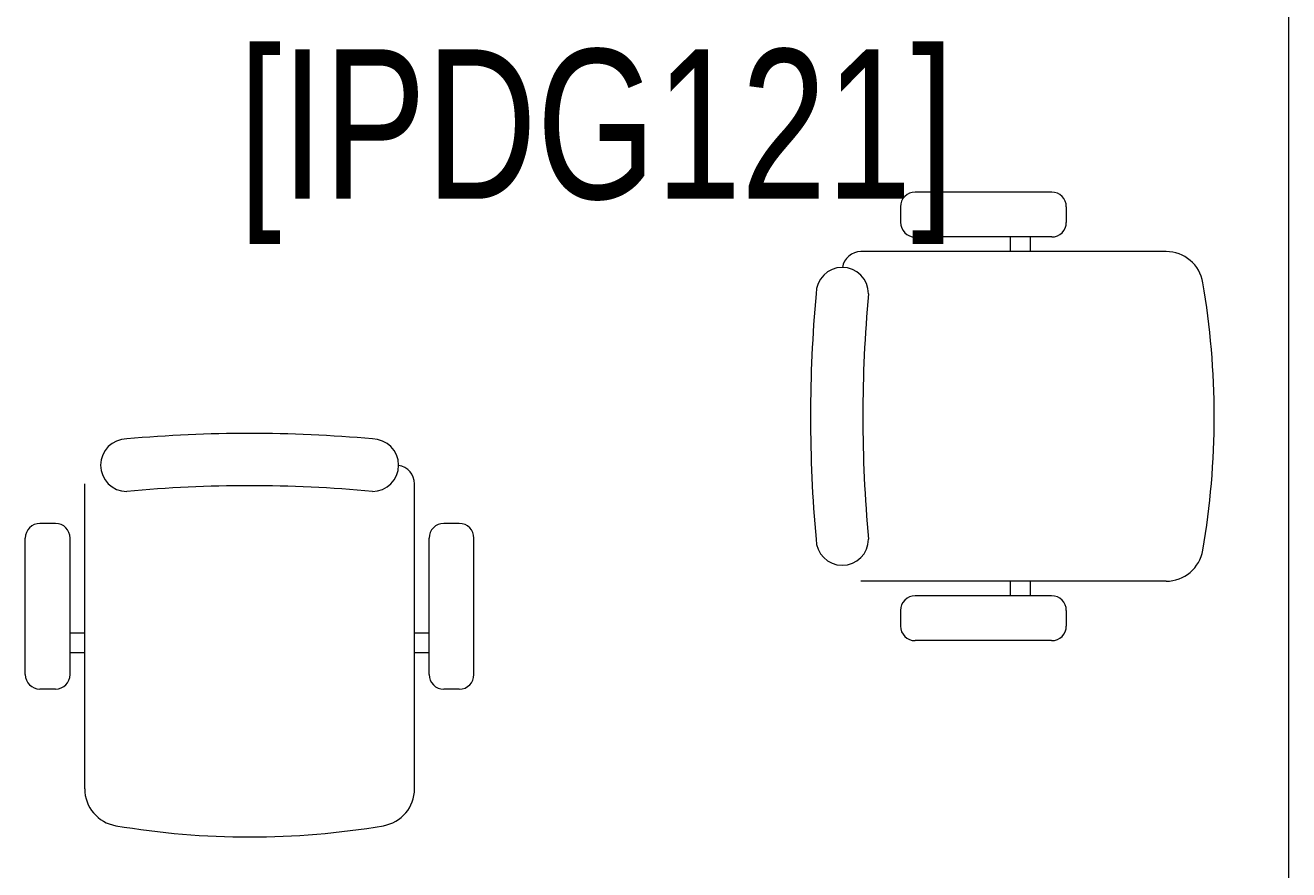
# Model space of a CAD drawing. Header units: millimetres. Extents: x 26027 to 581921, y 7230 to 233891.
# Drawn here: x 481704 to 483394, y 194083 to 195213 of the extents above; entities that cross this region are included whole.
import ezdxf

# ---------------------------------------------------------------- set-up
doc = ezdxf.new("R2010")
doc.units = ezdxf.units.MM
doc.header["$LTSCALE"] = 5
for name, color, linetype, lineweight in [('72_EGR_BASE_TEXT', 7, 'Continuous', 5), ('Medical Equipment and Furniture', 163, 'Continuous', 0), ('NEW', 1, 'Continuous', 5)]:
    doc.layers.add(name, color=color, linetype=linetype, lineweight=lineweight)
doc.styles.add('X3G_ENTITY_2587EA', font='swisscl.ttf', dxfattribs={"height": 200})

# ---------------------------------------------------------------- blocks, each defined once
blk = doc.blocks.new('*X15')
at = {"color": 0}
for p, q in [((5, 3), (5, 3)), ((5, 3), (5, 3)), ((5, 3), (5, 3)), ((5, 3), (5, 3)), ((5, 3), (5, 3)), ((5, 3), (5, 3)), ((5, 3), (5, 3)), ((5, 3), (5, 3)), ((5, 3), (5, 3)), ((5, 3), (5, 3)), ((5, 3), (5, 3)), ((5, 3), (5, 3)), ((5, 3), (5, 3)), ((5, 3), (5, 3)), ((5, 3), (5, 3)), ((5, 3), (5, 3)), ((5, 3), (5, 3)), ((5, 3), (5, 3)), ((5, 3), (5, 3)), ((5, 3), (5, 3)), ((5, 3), (5, 3)), ((5, 3), (5, 3)), ((5, 3), (5, 3)), ((5, 3), (5, 3)), ((5, 3), (5, 3)), ((5, 3), (5, 3)), ((5, 3), (5, 3)), ((5, 3), (5, 3)), ((5, 3), (5, 3)), ((5, 3), (5, 3)), ((5, 3), (5, 3)), ((5, 3), (5, 3)), ((5, 3), (5, 3)), ((5, 3), (5, 3)), ((5, 3), (5, 3)), ((5, 3), (5, 3)), ((5, 3), (5, 3)), ((5, 3), (5, 3)), ((5, 3), (5, 3)), ((5, 3), (5, 3)), ((5, 3), (5, 3)), ((5, 3), (5, 3)), ((5, 3), (5, 3)), ((5, 3), (5, 3)), ((5, 3), (5, 3)), ((5, 3), (5, 3)), ((5, 3), (5, 3)), ((5, 3), (5, 3)), ((5, 3), (5, 3)), ((5, 3), (5, 3)), ((5, 3), (5, 3)), ((5, 3), (5, 3)), ((5, 3), (5, 3)), ((5, 3), (5, 3)), ((5, 3), (5, 3)), ((5, 3), (5, 3)), ((5, 3), (5, 3)), ((5, 3), (5, 3)), ((5, 3), (5, 3)), ((5, 3), (5, 3)), ((5, 3), (5, 3)), ((5, 3), (5, 3)), ((5, 3), (5, 3)), ((5, 3), (5, 3)), ((5, 3), (5, 3)), ((5, 3), (5, 3)), ((6, 3), (5, 3)), ((5, 3), (5, 3)), ((6, 3), (5, 3)), ((5, 3), (5, 3)), ((6, 3), (5, 3)), ((5, 3), (5, 3)), ((6, 3), (5, 3)), ((5, 3), (5, 3)), ((5, 3), (5, 3)), ((5, 3), (5, 3)), ((5, 3), (5, 3)), ((5, 3), (5, 3)), ((5, 3), (5, 3)), ((5, 3), (5, 3)), ((5, 3), (5, 3)), ((5, 3), (5, 3)), ((5, 3), (5, 3)), ((5, 3), (5, 3)), ((5, 3), (5, 3)), ((5, 3), (5, 3)), ((5, 3), (5, 3)), ((5, 3), (5, 3)), ((5, 3), (5, 3)), ((5, 3), (5, 3)), ((5, 3), (5, 3)), ((5, 3), (5, 3)), ((5, 3), (5, 3)), ((5, 3), (5, 3)), ((5, 3), (5, 3)), ((5, 3), (5, 3)), ((6, 3), (6, 3)), ((6, 3), (6, 3)), ((6, 3), (6, 3)), ((6, 3), (6, 3)), ((6, 3), (6, 3)), ((6, 3), (6, 3)), ((6, 3), (6, 3)), ((6, 3), (6, 3)), ((6, 3), (6, 3)), ((6, 3), (6, 3)), ((6, 3), (6, 3)), ((6, 3), (6, 3)), ((6, 3), (6, 3)), ((6, 3), (6, 3)), ((6, 3), (6, 3)), ((6, 3), (6, 3)), ((6, 3), (6, 3)), ((6, 3), (6, 3)), ((6, 3), (6, 3)), ((6, 3), (6, 3)), ((6, 3), (6, 3)), ((6, 3), (6, 3)), ((6, 3), (6, 3)), ((6, 3), (6, 3)), ((6, 3), (6, 3)), ((6, 3), (6, 3)), ((6, 3), (6, 3)), ((6, 3), (6, 3)), ((6, 3), (6, 3)), ((6, 3), (6, 3)), ((6, 3), (6, 3)), ((6, 3), (6, 3)), ((6, 3), (6, 3)), ((6, 3), (6, 3)), ((6, 3), (6, 3)), ((6, 3), (6, 3)), ((6, 3), (6, 3)), ((6, 3), (6, 3)), ((6, 3), (6, 3)), ((6, 3), (6, 3)), ((6, 3), (6, 3)), ((6, 3), (6, 3)), ((6, 3), (6, 3)), ((6, 3), (6, 3)), ((6, 3), (6, 3)), ((6, 3), (6, 3)), ((6, 3), (6, 3)), ((6, 3), (6, 3)), ((6, 3), (6, 3)), ((6, 3), (6, 3)), ((6, 3), (6, 3)), ((6, 3), (6, 3)), ((6, 3), (6, 3)), ((6, 3), (6, 3)), ((6, 3), (6, 3)), ((6, 3), (6, 3)), ((6, 3), (6, 3)), ((6, 3), (6, 3)), ((6, 3), (6, 3)), ((6, 3), (6, 3)), ((6, 3), (6, 3)), ((6, 3), (6, 3)), ((6, 3), (6, 3)), ((6, 3), (6, 3)), ((6, 3), (6, 3)), ((6, 3), (6, 3)), ((6, 3), (6, 3)), ((6, 3), (6, 3)), ((6, 3), (6, 3)), ((6, 3), (6, 3)), ((6, 3), (6, 3)), ((6, 3), (6, 3)), ((6, 3), (6, 3)), ((6, 3), (6, 3)), ((6, 3), (6, 3)), ((6, 3), (6, 3)), ((6, 3), (6, 3)), ((6, 3), (6, 3)), ((6, 3), (6, 3)), ((6, 3), (6, 3)), ((6, 3), (6, 3)), ((6, 3), (6, 3)), ((6, 3), (6, 3)), ((6, 3), (6, 3)), ((6, 3), (6, 3)), ((6, 3), (6, 3)), ((6, 3), (6, 3)), ((6, 3), (6, 3)), ((6, 3), (6, 3)), ((6, 3), (6, 3)), ((6, 3), (6, 3)), ((6, 3), (6, 3)), ((6, 3), (6, 3)), ((6, 3), (6, 3)), ((6, 3), (6, 3)), ((6, 3), (6, 3)), ((6, 3), (6, 3)), ((6, 3), (6, 3)), ((6, 3), (6, 3)), ((6, 3), (6, 3)), ((6, 3), (6, 3)), ((6, 3), (6, 3)), ((6, 3), (6, 3)), ((6, 3), (6, 3)), ((6, 3), (6, 3)), ((6, 3), (6, 3)), ((6, 3), (6, 3)), ((6, 3), (6, 3)), ((6, 3), (6, 3)), ((6, 3), (6, 3)), ((6, 3), (6, 3)), ((6, 3), (6, 3)), ((6, 3), (6, 3)), ((6, 3), (6, 3)), ((6, 3), (6, 3)), ((6, 3), (6, 3)), ((6, 3), (6, 3)), ((6, 3), (6, 3)), ((6, 3), (6, 3)), ((6, 3), (6, 3)), ((6, 3), (6, 3)), ((6, 3), (6, 3)), ((6, 3), (6, 3)), ((6, 3), (6, 3)), ((6, 3), (6, 3)), ((6, 3), (6, 3)), ((6, 3), (6, 3)), ((6, 3), (6, 3)), ((6, 3), (6, 3)), ((6, 3), (6, 3)), ((6, 3), (6, 3)), ((6, 3), (6, 3)), ((6, 3), (6, 3)), ((6, 3), (6, 3)), ((6, 3), (6, 3)), ((6, 3), (6, 3)), ((6, 3), (6, 3)), ((6, 3), (6, 3)), ((6, 3), (6, 3)), ((6, 3), (6, 3)), ((6, 3), (6, 3)), ((6, 3), (6, 3)), ((6, 3), (6, 3)), ((6, 3), (6, 3)), ((6, 3), (6, 3)), ((6, 3), (6, 3)), ((6, 3), (6, 3)), ((6, 3), (6, 3)), ((6, 3), (6, 3)), ((6, 3), (6, 3)), ((6, 3), (6, 3)), ((6, 3), (6, 3)), ((6, 3), (6, 3)), ((6, 3), (6, 3)), ((6, 3), (6, 3)), ((6, 3), (6, 3)), ((6, 3), (6, 3)), ((6, 3), (6, 3)), ((6, 3), (6, 3)), ((6, 3), (6, 3)), ((6, 3), (6, 3)), ((6, 3), (6, 3)), ((6, 3), (6, 3)), ((6, 3), (6, 3)), ((6, 3), (6, 3)), ((6, 3), (6, 3)), ((6, 3), (6, 3)), ((6, 3), (6, 3)), ((6, 3), (6, 3)), ((6, 3), (6, 3)), ((6, 3), (6, 3)), ((6, 3), (6, 3)), ((6, 3), (6, 3)), ((6, 3), (6, 3)), ((6, 3), (6, 3)), ((6, 3), (6, 3)), ((6, 3), (6, 3)), ((6, 3), (6, 3)), ((6, 3), (6, 3)), ((6, 3), (6, 3)), ((6, 3), (6, 3)), ((6, 3), (6, 3)), ((6, 3), (6, 3)), ((6, 3), (6, 3)), ((6, 3), (6, 3)), ((6, 3), (6, 3)), ((6, 3), (6, 3)), ((6, 3), (6, 3)), ((6, 3), (6, 3)), ((6, 3), (6, 3)), ((6, 3), (6, 3)), ((6, 3), (6, 3)), ((6, 3), (6, 3)), ((6, 3), (6, 3)), ((6, 3), (6, 3)), ((6, 3), (6, 3)), ((6, 3), (6, 3)), ((6, 3), (6, 3)), ((6, 3), (6, 3)), ((6, 3), (6, 3)), ((6, 3), (6, 3)), ((6, 3), (6, 3)), ((6, 3), (6, 3)), ((6, 3), (6, 3)), ((6, 3), (5, 3)), ((6, 3), (5, 3)), ((6, 3), (5, 3)), ((6, 3), (5, 3)), ((6, 3), (5, 3)), ((6, 3), (6, 3)), ((6, 3), (6, 3)), ((6, 3), (6, 3)), ((6, 3), (6, 3)), ((6, 3), (6, 3)), ((6, 3), (6, 3)), ((6, 3), (6, 3)), ((6, 3), (6, 3)), ((6, 3), (6, 3)), ((6, 3), (6, 3)), ((6, 3), (6, 3)), ((6, 3), (6, 3)), ((6, 3), (6, 3)), ((6, 3), (6, 3)), ((6, 3), (6, 3)), ((6, 3), (6, 3)), ((6, 3), (6, 3)), ((6, 3), (6, 3)), ((6, 3), (6, 3)), ((6, 3), (6, 3)), ((6, 3), (6, 3)), ((6, 3), (6, 3)), ((6, 3), (6, 3)), ((6, 3), (6, 3)), ((6, 3), (6, 3)), ((6, 3), (6, 3)), ((6, 3), (6, 3)), ((6, 3), (6, 3)), ((6, 3), (6, 3)), ((6, 3), (6, 3)), ((6, 3), (6, 3)), ((6, 3), (6, 3)), ((6, 3), (6, 3)), ((6, 3), (6, 3)), ((6, 3), (6, 3)), ((6, 3), (6, 3)), ((6, 3), (6, 3)), ((6, 3), (6, 3)), ((6, 3), (6, 3)), ((6, 3), (6, 3)), ((6, 3), (6, 3)), ((6, 3), (6, 3)), ((6, 3), (6, 3)), ((6, 3), (6, 3)), ((6, 3), (6, 3)), ((6, 3), (6, 3)), ((6, 3), (6, 3)), ((6, 3), (6, 3)), ((6, 3), (6, 3)), ((6, 3), (6, 3)), ((6, 3), (6, 3)), ((6, 3), (6, 3)), ((6, 3), (6, 3)), ((6, 3), (6, 3)), ((6, 3), (6, 3)), ((6, 3), (6, 3)), ((6, 3), (6, 3)), ((6, 3), (6, 3)), ((6, 3), (6, 3)), ((6, 3), (6, 3)), ((6, 3), (6, 3)), ((6, 3), (6, 3)), ((6, 3), (6, 3)), ((6, 3), (6, 3)), ((6, 3), (6, 3)), ((6, 3), (6, 3)), ((6, 3), (6, 3)), ((6, 3), (6, 3)), ((6, 3), (6, 3)), ((6, 3), (6, 3)), ((6, 3), (6, 3)), ((6, 3), (6, 3)), ((6, 3), (6, 3)), ((6, 3), (6, 3)), ((6, 3), (6, 3)), ((6, 3), (6, 3)), ((6, 3), (6, 3)), ((6, 3), (6, 3)), ((6, 3), (6, 3)), ((6, 3), (6, 3)), ((6, 3), (6, 3)), ((6, 3), (6, 3)), ((6, 3), (6, 3)), ((6, 3), (6, 3)), ((6, 3), (6, 3)), ((6, 3), (6, 3)), ((6, 3), (6, 3)), ((6, 3), (6, 3)), ((6, 3), (6, 3)), ((6, 3), (6, 3)), ((6, 3), (6, 3)), ((6, 3), (6, 3)), ((6, 3), (6, 3)), ((6, 3), (6, 3)), ((6, 3), (6, 3)), ((6, 3), (6, 3)), ((6, 3), (6, 3)), ((6, 3), (6, 3)), ((6, 3), (6, 3)), ((6, 3), (6, 3)), ((6, 3), (6, 3)), ((6, 3), (6, 3)), ((6, 3), (6, 3)), ((6, 3), (6, 3)), ((6, 3), (6, 3)), ((6, 3), (6, 3)), ((6, 3), (6, 3)), ((6, 3), (6, 3)), ((6, 3), (6, 3)), ((6, 3), (6, 3)), ((6, 3), (6, 3)), ((6, 3), (6, 3)), ((6, 3), (6, 3)), ((6, 3), (6, 3)), ((6, 3), (6, 3)), ((6, 3), (6, 3)), ((6, 3), (6, 3)), ((6, 3), (6, 3)), ((6, 3), (6, 3)), ((6, 3), (6, 3)), ((6, 3), (6, 3)), ((6, 3), (6, 3)), ((6, 3), (6, 3)), ((6, 3), (6, 3)), ((6, 3), (6, 3)), ((6, 3), (6, 3)), ((6, 3), (6, 3)), ((6, 3), (6, 3)), ((6, 3), (6, 3)), ((6, 3), (6, 3)), ((6, 3), (6, 3)), ((6, 3), (6, 3)), ((6, 3), (6, 3)), ((6, 3), (6, 3)), ((6, 3), (6, 3)), ((6, 3), (6, 3)), ((6, 3), (6, 3)), ((6, 3), (6, 3)), ((6, 3), (6, 3)), ((6, 3), (6, 3)), ((6, 3), (6, 3)), ((6, 3), (6, 3)), ((6, 3), (6, 3)), ((6, 3), (6, 3)), ((6, 3), (6, 3)), ((6, 3), (6, 3)), ((6, 3), (6, 3)), ((6, 3), (6, 3)), ((6, 3), (6, 3)), ((6, 3), (6, 3)), ((6, 3), (6, 3)), ((6, 3), (6, 3)), ((6, 3), (6, 3)), ((6, 3), (6, 3)), ((6, 3), (6, 3)), ((6, 3), (6, 3)), ((6, 3), (6, 3)), ((6, 3), (6, 3)), ((6, 3), (6, 3)), ((6, 3), (6, 3)), ((6, 3), (6, 3)), ((6, 3), (6, 3)), ((6, 3), (6, 3)), ((6, 3), (6, 3)), ((6, 3), (6, 3)), ((6, 3), (6, 3)), ((6, 3), (6, 3)), ((6, 3), (6, 3)), ((6, 3), (6, 3)), ((6, 3), (6, 3)), ((6, 3), (6, 3)), ((6, 3), (6, 3)), ((6, 3), (6, 3)), ((6, 3), (6, 3)), ((6, 3), (6, 3)), ((6, 3), (6, 3)), ((6, 3), (6, 3)), ((6, 3), (6, 3)), ((6, 3), (6, 3)), ((6, 3), (6, 3)), ((6, 3), (6, 3)), ((6, 3), (6, 3)), ((6, 3), (6, 3)), ((6, 3), (6, 3)), ((6, 3), (6, 3)), ((6, 3), (6, 3)), ((6, 3), (6, 3)), ((6, 3), (6, 3)), ((6, 3), (6, 3)), ((6, 3), (6, 3)), ((6, 3), (6, 3)), ((6, 3), (6, 3)), ((6, 3), (6, 3)), ((6, 3), (6, 3)), ((6, 3), (6, 3)), ((6, 3), (6, 3)), ((6, 3), (6, 3)), ((6, 3), (6, 3)), ((6, 3), (6, 3)), ((6, 3), (6, 3)), ((6, 3), (6, 3)), ((6, 3), (6, 3)), ((6, 3), (6, 3)), ((6, 3), (6, 3)), ((6, 3), (6, 3)), ((6, 3), (6, 3)), ((6, 3), (6, 3)), ((6, 3), (6, 3)), ((6, 3), (6, 3)), ((6, 3), (6, 3)), ((6, 3), (6, 3)), ((6, 3), (6, 3)), ((6, 3), (6, 3)), ((6, 3), (6, 3)), ((6, 3), (6, 3)), ((6, 3), (6, 3)), ((6, 3), (6, 3)), ((6, 3), (6, 3)), ((6, 3), (6, 3)), ((6, 3), (6, 3)), ((6, 3), (6, 3)), ((6, 3), (6, 3)), ((6, 3), (6, 3)), ((6, 3), (6, 3)), ((6, 3), (6, 3)), ((6, 3), (6, 3)), ((6, 3), (6, 3)), ((6, 3), (6, 3)), ((6, 3), (6, 3)), ((6, 3), (6, 3)), ((6, 3), (6, 3)), ((6, 3), (6, 3)), ((6, 3), (6, 3)), ((6, 3), (6, 3)), ((6, 3), (6, 3)), ((6, 3), (6, 3)), ((6, 3), (6, 3)), ((6, 3), (6, 3)), ((6, 3), (6, 3)), ((6, 3), (6, 3)), ((6, 3), (6, 3)), ((6, 3), (6, 3)), ((6, 3), (6, 3)), ((6, 3), (6, 3)), ((6, 3), (6, 3)), ((6, 3), (6, 3)), ((6, 3), (6, 3)), ((6, 3), (6, 3)), ((6, 3), (6, 3)), ((6, 3), (6, 3)), ((6, 3), (6, 3)), ((6, 3), (6, 3)), ((6, 3), (6, 3)), ((6, 3), (6, 3)), ((6, 3), (6, 3)), ((6, 3), (6, 3)), ((6, 3), (6, 3)), ((6, 3), (6, 3)), ((6, 3), (6, 3)), ((6, 3), (6, 3)), ((6, 3), (6, 3)), ((6, 3), (6, 3)), ((6, 3), (6, 3)), ((6, 3), (6, 3)), ((6, 3), (6, 3)), ((6, 3), (6, 3)), ((6, 3), (6, 3)), ((6, 3), (6, 3)), ((6, 3), (6, 3)), ((6, 3), (6, 3)), ((6, 3), (6, 3)), ((6, 3), (6, 3)), ((6, 3), (6, 3)), ((6, 3), (6, 3)), ((6, 3), (6, 3)), ((6, 3), (6, 3)), ((6, 3), (6, 3)), ((6, 3), (6, 3)), ((6, 3), (6, 3)), ((6, 3), (6, 3)), ((6, 3), (6, 3)), ((6, 3), (6, 3)), ((6, 3), (6, 3)), ((6, 3), (6, 3)), ((6, 3), (6, 3)), ((6, 3), (6, 3)), ((6, 3), (6, 3)), ((6, 3), (6, 3)), ((6, 3), (6, 3)), ((6, 3), (6, 3)), ((6, 3), (6, 3)), ((6, 3), (6, 3)), ((6, 3), (6, 3)), ((6, 3), (6, 3)), ((6, 3), (6, 3)), ((6, 3), (6, 3)), ((6, 3), (6, 3)), ((6, 3), (6, 3)), ((6, 3), (6, 3)), ((6, 3), (6, 3)), ((6, 3), (6, 3)), ((6, 3), (6, 3)), ((6, 3), (6, 3)), ((6, 3), (6, 3)), ((6, 3), (6, 3)), ((6, 3), (6, 3)), ((6, 3), (6, 3)), ((6, 3), (6, 3)), ((6, 3), (6, 3)), ((6, 3), (6, 3)), ((6, 3), (6, 3)), ((6, 3), (6, 3)), ((6, 3), (6, 3)), ((6, 3), (6, 3)), ((6, 3), (6, 3)), ((6, 3), (6, 3)), ((6, 3), (6, 3))]:
    blk.add_line(p, q, dxfattribs=at)
blk = doc.blocks.new('*X16')
at = {"color": 0}
for p, q in [((13, 1), (13, 1)), ((13, 1), (13, 1)), ((13, 1), (13, 1)), ((13, 1), (13, 1)), ((13, 1), (13, 1)), ((13, 1), (13, 1)), ((13, 1), (13, 1)), ((13, 1), (13, 1)), ((13, 1), (13, 1)), ((13, 1), (13, 1)), ((13, 1), (13, 1)), ((13, 1), (13, 1)), ((13, 1), (13, 1)), ((13, 1), (13, 1)), ((13, 1), (13, 1)), ((13, 1), (14, 1)), ((13, 1), (14, 1)), ((13, 1), (14, 1)), ((13, 1), (13, 1)), ((13, 1), (13, 1)), ((13, 1), (13, 1)), ((13, 1), (13, 1)), ((13, 1), (13, 1)), ((13, 1), (13, 1)), ((13, 1), (13, 1)), ((13, 1), (13, 1)), ((13, 1), (13, 1)), ((13, 1), (13, 1)), ((13, 1), (13, 1)), ((13, 1), (13, 1)), ((13, 1), (13, 1)), ((13, 1), (13, 1)), ((13, 1), (13, 1)), ((13, 1), (13, 1)), ((13, 1), (13, 1)), ((13, 1), (13, 1)), ((13, 1), (13, 1)), ((13, 1), (13, 1)), ((13, 1), (13, 1)), ((13, 1), (13, 1)), ((13, 1), (13, 1)), ((13, 1), (13, 1)), ((13, 1), (13, 1)), ((13, 1), (13, 1)), ((13, 1), (13, 1)), ((13, 1), (13, 1)), ((13, 1), (13, 1)), ((13, 1), (13, 1)), ((13, 1), (13, 1)), ((13, 1), (13, 1)), ((13, 1), (13, 1)), ((13, 1), (13, 1)), ((13, 1), (13, 1)), ((13, 1), (13, 1)), ((13, 1), (13, 1)), ((13, 1), (13, 1)), ((13, 1), (13, 1)), ((13, 1), (13, 1)), ((13, 1), (13, 1)), ((13, 1), (13, 1)), ((13, 1), (13, 1)), ((13, 1), (13, 1)), ((13, 1), (13, 1)), ((13, 1), (13, 1)), ((13, 1), (13, 1)), ((13, 1), (13, 1)), ((13, 1), (13, 1)), ((13, 1), (13, 1)), ((13, 1), (13, 1)), ((13, 1), (13, 1)), ((13, 1), (13, 1)), ((13, 1), (13, 1)), ((13, 1), (13, 1)), ((13, 1), (13, 1)), ((13, 1), (13, 1)), ((13, 1), (13, 1)), ((13, 1), (13, 1)), ((13, 1), (13, 1)), ((13, 1), (13, 1)), ((13, 1), (13, 1)), ((13, 1), (13, 1)), ((13, 1), (13, 1)), ((13, 1), (13, 1)), ((13, 1), (13, 1)), ((13, 1), (13, 1)), ((13, 1), (13, 1)), ((13, 1), (13, 1)), ((13, 1), (13, 1)), ((13, 1), (13, 1)), ((13, 1), (13, 1)), ((13, 1), (13, 1)), ((13, 1), (13, 1)), ((13, 1), (13, 1)), ((13, 1), (13, 1)), ((13, 1), (13, 1)), ((13, 1), (13, 1)), ((13, 1), (13, 1)), ((13, 1), (13, 1)), ((13, 1), (13, 1)), ((13, 1), (13, 1)), ((13, 1), (13, 1)), ((13, 1), (13, 1)), ((13, 1), (13, 1)), ((13, 1), (13, 1)), ((13, 1), (13, 1)), ((13, 1), (13, 1)), ((13, 1), (13, 1)), ((13, 1), (13, 1)), ((13, 1), (13, 1)), ((13, 1), (13, 1)), ((13, 1), (13, 1)), ((13, 1), (13, 1)), ((13, 1), (13, 1)), ((13, 1), (13, 1)), ((13, 1), (13, 1)), ((13, 1), (13, 1)), ((13, 1), (13, 1)), ((13, 1), (13, 1)), ((13, 1), (13, 1)), ((13, 1), (13, 1)), ((13, 1), (13, 1)), ((13, 1), (13, 1)), ((13, 1), (13, 1)), ((13, 1), (14, 1)), ((13, 0), (13, 0)), ((13, 0), (13, 0)), ((13, 0), (13, 0)), ((13, 0), (13, 0)), ((13, 0), (13, 0)), ((13, 0), (13, 0)), ((13, 0), (13, 0)), ((13, 0), (13, 0)), ((13, 0), (13, 0)), ((13, 0), (13, 0)), ((13, 0), (13, 0)), ((13, 0), (13, 0)), ((13, 0), (13, 0)), ((13, 0), (13, 0)), ((13, 0), (13, 0)), ((13, 0), (13, 0)), ((13, 0), (13, 0)), ((13, 0), (13, 0)), ((13, 0), (13, 0)), ((13, 0), (13, 0)), ((13, 0), (13, 0)), ((13, 0), (13, 0)), ((13, 0), (13, 0)), ((13, 0), (13, 0)), ((13, 0), (13, 0)), ((13, 0), (13, 0)), ((13, 0), (13, 0)), ((13, 0), (13, 0)), ((13, 0), (13, 0)), ((13, 0), (13, 0)), ((13, 0), (13, 0)), ((13, 0), (13, 0)), ((13, 0), (13, 0)), ((13, 0), (13, 0)), ((13, 0), (13, 0)), ((13, 0), (13, 0)), ((13, 0), (13, 0)), ((13, 0), (13, 0)), ((13, 0), (13, 0)), ((13, 0), (13, 0)), ((13, 0), (13, 0)), ((13, 0), (13, 0)), ((13, 0), (13, 0)), ((13, 0), (13, 0)), ((13, 0), (13, 0)), ((13, 0), (13, 0)), ((13, 0), (13, 0)), ((13, 0), (13, 0)), ((13, 0), (14, 0)), ((13, 0), (14, 0)), ((13, 0), (13, 0)), ((13, 0), (14, 0)), ((14, 1), (14, 1)), ((14, 1), (14, 1)), ((14, 1), (14, 1)), ((14, 1), (14, 1)), ((14, 1), (14, 1)), ((14, 1), (14, 1)), ((14, 1), (14, 1)), ((14, 1), (14, 1)), ((14, 1), (14, 1)), ((14, 1), (14, 1)), ((14, 1), (14, 1)), ((14, 1), (14, 1)), ((14, 1), (14, 1)), ((14, 1), (14, 1)), ((14, 1), (14, 1)), ((14, 1), (14, 1)), ((14, 1), (14, 1)), ((14, 1), (14, 1)), ((14, 1), (14, 1)), ((14, 1), (14, 1)), ((14, 1), (14, 1)), ((14, 1), (14, 1)), ((14, 1), (14, 1)), ((14, 1), (14, 1)), ((14, 1), (14, 1)), ((14, 1), (14, 1)), ((14, 1), (14, 1)), ((14, 1), (14, 1)), ((14, 1), (14, 1)), ((14, 1), (14, 1)), ((14, 1), (14, 1)), ((14, 1), (14, 1)), ((14, 1), (14, 1)), ((14, 1), (14, 1)), ((14, 1), (14, 1)), ((14, 1), (14, 1)), ((14, 1), (14, 1)), ((14, 1), (14, 1)), ((14, 1), (14, 1)), ((14, 1), (14, 1)), ((14, 1), (14, 1)), ((14, 1), (14, 1)), ((14, 1), (14, 1)), ((14, 1), (14, 1)), ((14, 1), (14, 1)), ((14, 1), (14, 1)), ((14, 1), (14, 1)), ((14, 1), (14, 1)), ((14, 1), (14, 1)), ((14, 1), (14, 1)), ((14, 1), (14, 1)), ((14, 1), (14, 1)), ((14, 1), (14, 1)), ((14, 1), (14, 1)), ((14, 1), (14, 1)), ((14, 1), (14, 1)), ((14, 1), (14, 1)), ((14, 1), (14, 1)), ((14, 1), (14, 1)), ((14, 1), (14, 1)), ((14, 1), (14, 1)), ((14, 1), (14, 1)), ((14, 1), (14, 1)), ((14, 1), (14, 1)), ((14, 1), (14, 1)), ((14, 1), (14, 1)), ((14, 1), (14, 1)), ((14, 1), (14, 1)), ((14, 1), (14, 1)), ((14, 1), (14, 1)), ((14, 1), (14, 1)), ((14, 1), (14, 1)), ((14, 1), (14, 1)), ((14, 1), (14, 1)), ((14, 1), (14, 1)), ((14, 1), (14, 1)), ((14, 1), (14, 1)), ((14, 1), (14, 1)), ((14, 1), (14, 1)), ((14, 1), (14, 1)), ((14, 1), (14, 1)), ((14, 1), (14, 1)), ((14, 1), (14, 1)), ((14, 1), (14, 1)), ((14, 1), (14, 1)), ((14, 1), (14, 1)), ((14, 1), (14, 1)), ((14, 1), (14, 1)), ((14, 1), (14, 1)), ((14, 1), (14, 1)), ((14, 1), (14, 1)), ((14, 1), (14, 1)), ((14, 1), (14, 1)), ((14, 1), (14, 1)), ((14, 0), (14, 0)), ((14, 0), (14, 0)), ((14, 0), (14, 0)), ((14, 0), (14, 0)), ((14, 0), (14, 0)), ((14, 0), (14, 0)), ((14, 0), (14, 0)), ((14, 0), (14, 0)), ((14, 0), (14, 0)), ((14, 0), (14, 0)), ((14, 0), (14, 0)), ((14, 0), (14, 0)), ((14, 0), (14, 0)), ((14, 0), (14, 0)), ((14, 0), (14, 0)), ((14, 0), (14, 0)), ((14, 0), (14, 0)), ((14, 0), (14, 0)), ((14, 0), (14, 0)), ((14, 0), (14, 0)), ((14, 0), (14, 0)), ((14, 0), (14, 0)), ((14, 0), (14, 0)), ((14, 0), (14, 0)), ((14, 0), (14, 0)), ((14, 0), (14, 0)), ((14, 0), (14, 0)), ((14, 0), (14, 0)), ((14, 0), (14, 0)), ((14, 0), (14, 0)), ((14, 0), (14, 0)), ((14, 0), (14, 0)), ((14, 0), (14, 0)), ((14, 0), (14, 0)), ((14, 0), (14, 0)), ((14, 0), (14, 0)), ((14, 0), (14, 0)), ((14, 0), (14, 0)), ((14, 0), (14, 0)), ((14, 0), (14, 0)), ((14, 0), (14, 0)), ((14, 0), (14, 0)), ((14, 0), (14, 0)), ((14, 0), (14, 0)), ((14, 0), (14, 0)), ((14, 0), (14, 0)), ((14, 0), (14, 0)), ((14, 0), (14, 0)), ((13, 0), (13, 0)), ((13, 0), (14, 0)), ((13, 0), (13, 0)), ((13, 0), (14, 0)), ((13, 0), (13, 0)), ((13, 0), (14, 0)), ((13, 0), (13, 0)), ((13, 0), (13, 0)), ((13, 0), (13, 0)), ((13, 0), (13, 0)), ((13, 0), (14, 0)), ((13, 0), (13, 0)), ((13, 0), (14, 0)), ((13, 0), (13, 0)), ((13, 0), (14, 0)), ((13, 0), (13, 0)), ((13, 0), (14, 0)), ((13, 0), (13, 0)), ((13, 0), (14, 0)), ((13, 0), (13, 0)), ((13, 0), (14, 0)), ((13, 0), (13, 0)), ((13, 0), (14, 0)), ((13, 0), (13, 0)), ((13, 0), (13, 0)), ((13, 0), (13, 0)), ((13, 0), (14, 0)), ((13, 0), (13, 0)), ((13, 0), (14, 0)), ((13, 0), (13, 0)), ((13, 0), (14, 0)), ((13, 0), (13, 0)), ((13, 0), (14, 0)), ((13, 0), (13, 0)), ((13, 0), (13, 0)), ((13, 0), (13, 0)), ((13, 0), (13, 0)), ((13, 0), (13, 0)), ((13, 0), (13, 0)), ((13, 0), (13, 0)), ((13, 0), (13, 0)), ((13, 0), (13, 0)), ((13, 0), (13, 0)), ((13, 0), (13, 0)), ((13, 0), (13, 0)), ((13, 0), (13, 0)), ((13, 0), (13, 0)), ((13, 0), (13, 0)), ((13, 0), (13, 0)), ((13, 0), (13, 0)), ((13, 0), (13, 0)), ((13, 0), (13, 0)), ((13, 0), (13, 0)), ((13, 0), (13, 0)), ((13, 0), (13, 0)), ((13, 0), (13, 0)), ((13, 0), (13, 0)), ((13, 0), (13, 0)), ((13, 0), (13, 0)), ((13, 0), (13, 0)), ((13, 0), (13, 0)), ((13, 0), (13, 0)), ((13, 0), (13, 0)), ((13, 0), (13, 0)), ((13, -1), (13, -1)), ((13, -1), (13, -1)), ((13, -1), (13, -1)), ((13, -1), (13, -1)), ((13, -1), (13, -1)), ((13, -1), (14, -1)), ((13, -1), (13, -1)), ((14, 0), (14, 0)), ((14, 0), (14, 0)), ((14, 0), (14, 0)), ((14, 0), (14, 0)), ((14, 0), (14, 0)), ((14, 0), (14, 0)), ((14, 0), (14, 0)), ((14, 0), (14, 0)), ((14, 0), (14, 0)), ((14, 0), (14, 0)), ((14, 0), (14, 0)), ((14, 0), (14, 0)), ((14, 0), (14, 0)), ((14, 0), (14, 0)), ((14, 0), (14, 0)), ((13, 0), (14, 0)), ((14, 0), (14, 0)), ((14, 0), (14, 0)), ((14, 0), (14, 0)), ((14, 0), (14, 0)), ((14, 0), (14, 0)), ((14, 0), (14, 0)), ((14, 0), (14, 0)), ((14, 0), (14, 0)), ((14, 0), (14, 0)), ((14, 0), (14, 0)), ((14, 0), (14, 0)), ((14, 0), (14, 0)), ((14, 0), (14, 0)), ((14, 0), (14, 0)), ((14, 0), (14, 0)), ((14, 0), (14, 0)), ((14, 0), (14, 0)), ((14, 0), (14, 0)), ((14, 0), (14, 0)), ((14, 0), (14, 0)), ((14, 0), (14, 0)), ((14, 0), (14, 0)), ((14, 0), (14, 0)), ((14, 0), (14, 0)), ((14, 0), (14, 0)), ((14, 0), (14, 0)), ((14, 0), (14, 0)), ((14, 0), (14, 0)), ((14, 0), (14, 0)), ((14, 0), (14, 0)), ((14, 0), (14, 0)), ((14, 0), (14, 0)), ((14, 0), (14, 0)), ((14, 0), (14, 0)), ((14, -1), (14, -1)), ((14, -1), (14, -1)), ((14, -1), (14, -1)), ((14, -1), (14, -1)), ((14, -1), (14, -1))]:
    blk.add_line(p, q, dxfattribs=at)
blk = doc.blocks.new('GF21018-P')
at = {"color": 0}
for p, q in [((-0.2207, 0.4756), (-0.2207, 0.0675)), ((0.2205, 0.4756), (0.2205, 0.0675)), ((-0.2806, 0.3422), (-0.2598, 0.3422)), ((0.2596, 0.3422), (0.2804, 0.3422)), ((-0.3002, 0.3226), (-0.3002, 0.14)), ((-0.2402, 0.3226), (-0.2402, 0.14)), ((0.24, 0.3226), (0.24, 0.14)), ((0.3, 0.3226), (0.3, 0.14)), ((-0.2402, 0.2937), (-0.2207, 0.2937)), ((0.2205, 0.2937), (0.24, 0.2937)), ((-0.2402, 0.2671), (-0.2207, 0.2671)), ((0.2205, 0.2671), (0.24, 0.2671)), ((-0.2806, 0.1204), (-0.2598, 0.1204)), ((0.2596, 0.1204), (0.2804, 0.1204))]:
    blk.add_line(p, q, dxfattribs=at)
for points in [[(0.24, 0.2937), (0.24, 0.2937), (0.24, 0.2937), (0.24, 0.2937), (0.24, 0.2937), (0.24, 0.2937), (0.24, 0.2937), (0.24, 0.2937), (0.24, 0.2937), (0.24, 0.2937), (0.24, 0.2937), (0.24, 0.2937), (0.24, 0.2937), (0.24, 0.2937), (0.24, 0.2937), (0.24, 0.2937), (0.24, 0.2937), (0.24, 0.2937), (0.24, 0.2937), (0.24, 0.2937), (0.24, 0.2937), (0.24, 0.2937), (0.24, 0.2937), (0.24, 0.2937), (0.24, 0.2937), (0.24, 0.2937), (0.24, 0.2937), (0.24, 0.2937), (0.24, 0.2937), (0.24, 0.2937), (0.24, 0.2937), (0.24, 0.2937), (0.24, 0.2937), (0.24, 0.2937), (0.24, 0.2937), (0.24, 0.2937), (0.24, 0.2937), (0.24, 0.2937), (0.24, 0.2937), (0.24, 0.2937), (0.24, 0.2937), (0.24, 0.2937), (0.24, 0.2937), (0.24, 0.2937), (0.24, 0.2937), (0.24, 0.2937), (0.24, 0.2937), (0.24, 0.2937), (0.24, 0.2937), (0.24, 0.2937), (0.24, 0.2937), (0.24, 0.2937), (0.24, 0.2937), (0.24, 0.2937), (0.24, 0.2937), (0.24, 0.2937), (0.24, 0.2937), (0.24, 0.2937), (0.24, 0.2937), (0.24, 0.2937), (0.24, 0.2937), (0.24, 0.2937), (0.24, 0.2937), (0.24, 0.2937), (0.24, 0.2937), (0.24, 0.2937), (0.24, 0.2937), (0.24, 0.2937), (0.24, 0.2937), (0.24, 0.2937), (0.24, 0.2937), (0.24, 0.2937), (0.24, 0.2937), (0.24, 0.2937), (0.24, 0.2937), (0.24, 0.2937), (0.24, 0.2937), (0.24, 0.2937), (0.24, 0.2937), (0.24, 0.2937), (0.24, 0.2937), (0.24, 0.2937), (0.24, 0.2937), (0.24, 0.2937), (0.24, 0.2937), (0.24, 0.2937), (0.24, 0.2937), (0.24, 0.2937), (0.24, 0.2937), (0.24, 0.2937), (0.24, 0.2937), (0.24, 0.2937), (0.24, 0.2937), (0.24, 0.2937), (0.24, 0.2937), (0.24, 0.2937), (0.24, 0.2937), (0.24, 0.2937), (0.24, 0.2937), (0.24, 0.2937), (0.24, 0.2937), (0.24, 0.2937), (0.24, 0.2937), (0.24, 0.2937), (0.24, 0.2937), (0.24, 0.2937), (0.24, 0.2937), (0.24, 0.2937), (0.24, 0.2937), (0.24, 0.2937), (0.24, 0.2937), (0.24, 0.2937), (0.24, 0.2937), (0.24, 0.2937), (0.24, 0.2937), (0.24, 0.2937), (0.24, 0.2937), (0.24, 0.2937), (0.24, 0.2937), (0.24, 0.2937), (0.24, 0.2937), (0.24, 0.2937), (0.24, 0.2937), (0.24, 0.2937), (0.24, 0.2937), (0.24, 0.2937), (0.24, 0.2937), (0.24, 0.2937), (0.24, 0.2937), (0.24, 0.2937), (0.24, 0.2937), (0.24, 0.2937), (0.24, 0.2937), (0.24, 0.2937), (0.24, 0.2937), (0.24, 0.2937), (0.24, 0.2937), (0.24, 0.2937), (0.24, 0.2937), (0.24, 0.2937), (0.24, 0.2937), (0.24, 0.2937), (0.24, 0.2937), (0.24, 0.2937), (0.24, 0.2937), (0.24, 0.2937), (0.24, 0.2937), (0.24, 0.2937), (0.24, 0.2937), (0.24, 0.2937), (0.24, 0.2937), (0.24, 0.2937), (0.24, 0.2937), (0.24, 0.2937), (0.24, 0.2937), (0.24, 0.2937), (0.24, 0.2937), (0.24, 0.2937), (0.24, 0.2937), (0.24, 0.2937), (0.24, 0.2937), (0.24, 0.2937), (0.24, 0.2937), (0.24, 0.2937), (0.24, 0.2937), (0.24, 0.2937), (0.24, 0.2937), (0.24, 0.2937), (0.24, 0.2937), (0.24, 0.2937), (0.24, 0.2937), (0.24, 0.2937), (0.24, 0.2937), (0.24, 0.2937), (0.24, 0.2937), (0.24, 0.2937), (0.24, 0.2937), (0.24, 0.2937), (0.24, 0.2937), (0.24, 0.2937), (0.24, 0.2937), (0.24, 0.2937), (0.24, 0.2937), (0.24, 0.2937), (0.24, 0.2937), (0.24, 0.2937), (0.24, 0.2937), (0.24, 0.2937), (0.24, 0.2937), (0.24, 0.2937), (0.24, 0.2937), (0.24, 0.2937), (0.24, 0.2937), (0.24, 0.2937), (0.24, 0.2937), (0.24, 0.2937), (0.24, 0.2937), (0.24, 0.2937), (0.24, 0.2937), (0.24, 0.2937), (0.24, 0.2937), (0.24, 0.2937), (0.24, 0.2937), (0.24, 0.2937), (0.24, 0.2937), (0.24, 0.2937), (0.24, 0.2937), (0.24, 0.2937), (0.24, 0.2937), (0.24, 0.2937), (0.24, 0.2937), (0.24, 0.2937), (0.24, 0.2937), (0.24, 0.2937), (0.24, 0.2937), (0.24, 0.2937), (0.24, 0.2937), (0.24, 0.2937), (0.24, 0.2937), (0.24, 0.2937), (0.24, 0.2937), (0.24, 0.2937), (0.24, 0.2937), (0.24, 0.2937), (0.24, 0.2937), (0.24, 0.2937), (0.24, 0.2937), (0.24, 0.2937), (0.24, 0.2937), (0.24, 0.2937), (0.24, 0.2937), (0.24, 0.2937), (0.24, 0.2937), (0.24, 0.2937), (0.24, 0.2937), (0.24, 0.2937), (0.24, 0.2937), (0.24, 0.2937), (0.24, 0.2937), (0.24, 0.2937), (0.24, 0.2937), (0.24, 0.2937), (0.24, 0.2937), (0.24, 0.2937), (0.24, 0.2937), (0.24, 0.2937), (0.24, 0.2937), (0.24, 0.2937), (0.24, 0.2937), (0.24, 0.2937), (0.24, 0.2937), (0.24, 0.2937), (0.24, 0.2937), (0.24, 0.2937), (0.24, 0.2937), (0.24, 0.2937), (0.24, 0.2937), (0.24, 0.2937), (0.24, 0.2937), (0.24, 0.2937), (0.24, 0.2937), (0.24, 0.2937), (0.24, 0.2937), (0.24, 0.2937), (0.24, 0.2937), (0.24, 0.2937), (0.24, 0.2937), (0.24, 0.2937), (0.24, 0.2937), (0.24, 0.2937), (0.24, 0.2937), (0.24, 0.2937), (0.24, 0.2937), (0.24, 0.2937), (0.24, 0.2937), (0.24, 0.2937), (0.24, 0.2937)], [(0.24, 0.2937), (0.24, 0.2937), (0.24, 0.2937), (0.24, 0.2937), (0.24, 0.2937), (0.24, 0.2937), (0.24, 0.2937), (0.24, 0.2937), (0.24, 0.2937), (0.24, 0.2937), (0.24, 0.2937), (0.24, 0.2937), (0.24, 0.2937), (0.24, 0.2937), (0.24, 0.2937), (0.24, 0.2937), (0.24, 0.2937), (0.24, 0.2937), (0.24, 0.2937), (0.24, 0.2937), (0.24, 0.2937), (0.24, 0.2937), (0.24, 0.2937), (0.24, 0.2937), (0.24, 0.2937), (0.24, 0.2937), (0.24, 0.2937), (0.24, 0.2937), (0.24, 0.2937), (0.24, 0.2937), (0.24, 0.2937), (0.24, 0.2937), (0.24, 0.2937), (0.24, 0.2937), (0.24, 0.2937), (0.24, 0.2937), (0.24, 0.2937), (0.24, 0.2937), (0.24, 0.2937), (0.24, 0.2937), (0.24, 0.2937), (0.24, 0.2937), (0.24, 0.2937), (0.24, 0.2937), (0.24, 0.2937), (0.24, 0.2937), (0.24, 0.2937), (0.24, 0.2937), (0.24, 0.2937), (0.24, 0.2937), (0.24, 0.2937), (0.24, 0.2937), (0.24, 0.2937), (0.24, 0.2937), (0.24, 0.2937), (0.24, 0.2937), (0.24, 0.2937), (0.24, 0.2937), (0.24, 0.2937), (0.24, 0.2937), (0.24, 0.2937), (0.24, 0.2937), (0.24, 0.2937), (0.24, 0.2937), (0.24, 0.2937), (0.24, 0.2937), (0.24, 0.2937), (0.24, 0.2937), (0.24, 0.2937), (0.24, 0.2937), (0.24, 0.2937), (0.24, 0.2937), (0.24, 0.2937), (0.24, 0.2937), (0.24, 0.2937), (0.24, 0.2937), (0.24, 0.2937), (0.24, 0.2937), (0.24, 0.2937), (0.24, 0.2937), (0.24, 0.2937), (0.24, 0.2937), (0.24, 0.2937), (0.24, 0.2937), (0.24, 0.2937), (0.24, 0.2937), (0.24, 0.2937), (0.24, 0.2937), (0.24, 0.2937), (0.24, 0.2937), (0.24, 0.2937), (0.24, 0.2937), (0.24, 0.2937), (0.24, 0.2937), (0.24, 0.2937), (0.24, 0.2937), (0.24, 0.2937), (0.24, 0.2937), (0.24, 0.2937), (0.24, 0.2937), (0.24, 0.2937), (0.24, 0.2937), (0.24, 0.2937), (0.24, 0.2937), (0.24, 0.2937), (0.24, 0.2937), (0.24, 0.2937), (0.24, 0.2937), (0.24, 0.2937), (0.24, 0.2937), (0.24, 0.2937), (0.24, 0.2937), (0.24, 0.2937), (0.24, 0.2937), (0.24, 0.2937), (0.24, 0.2937), (0.24, 0.2937), (0.24, 0.2937), (0.24, 0.2937), (0.24, 0.2937), (0.24, 0.2937), (0.24, 0.2937), (0.24, 0.2937), (0.24, 0.2937), (0.24, 0.2937), (0.24, 0.2937), (0.24, 0.2937), (0.24, 0.2937), (0.24, 0.2937), (0.24, 0.2937), (0.24, 0.2937), (0.24, 0.2937), (0.24, 0.2937), (0.24, 0.2937), (0.24, 0.2937), (0.24, 0.2937), (0.24, 0.2937), (0.24, 0.2937), (0.24, 0.2937), (0.24, 0.2937), (0.24, 0.2937), (0.24, 0.2937), (0.24, 0.2937), (0.24, 0.2937), (0.24, 0.2937), (0.24, 0.2937), (0.24, 0.2937), (0.24, 0.2937), (0.24, 0.2937), (0.24, 0.2937), (0.24, 0.2937), (0.24, 0.2937), (0.24, 0.2937), (0.24, 0.2937), (0.24, 0.2937), (0.24, 0.2937), (0.24, 0.2937), (0.24, 0.2937), (0.24, 0.2937), (0.24, 0.2937), (0.24, 0.2937), (0.24, 0.2937), (0.24, 0.2937), (0.24, 0.2937), (0.24, 0.2937), (0.24, 0.2937), (0.24, 0.2937), (0.24, 0.2937), (0.24, 0.2937), (0.24, 0.2937), (0.24, 0.2937), (0.24, 0.2937), (0.24, 0.2937), (0.24, 0.2937), (0.24, 0.2937), (0.24, 0.2937), (0.24, 0.2937), (0.24, 0.2937), (0.24, 0.2937), (0.24, 0.2937), (0.24, 0.2937), (0.24, 0.2937), (0.24, 0.2937), (0.24, 0.2937), (0.24, 0.2937), (0.24, 0.2937), (0.24, 0.2937), (0.24, 0.2937), (0.24, 0.2937), (0.24, 0.2937), (0.24, 0.2937), (0.24, 0.2937), (0.24, 0.2937), (0.24, 0.2937), (0.24, 0.2937), (0.24, 0.2937), (0.24, 0.2937), (0.24, 0.2937), (0.24, 0.2937), (0.24, 0.2937), (0.24, 0.2937), (0.24, 0.2937), (0.24, 0.2937), (0.24, 0.2937), (0.24, 0.2937), (0.24, 0.2937), (0.24, 0.2937), (0.24, 0.2937), (0.24, 0.2937), (0.24, 0.2937), (0.24, 0.2937), (0.24, 0.2937), (0.24, 0.2937), (0.24, 0.2937), (0.24, 0.2937), (0.24, 0.2937), (0.24, 0.2937), (0.24, 0.2937), (0.24, 0.2937)], [(0.24, 0.2937), (0.24, 0.2937), (0.24, 0.2937), (0.24, 0.2937), (0.24, 0.2937), (0.24, 0.2937), (0.24, 0.2937), (0.24, 0.2937), (0.24, 0.2937), (0.24, 0.2937), (0.24, 0.2937), (0.24, 0.2937), (0.24, 0.2937), (0.24, 0.2937), (0.24, 0.2937), (0.24, 0.2937), (0.24, 0.2937), (0.24, 0.2937), (0.24, 0.2937), (0.24, 0.2937), (0.24, 0.2937), (0.24, 0.2937), (0.24, 0.2937), (0.24, 0.2937), (0.24, 0.2937), (0.24, 0.2937), (0.24, 0.2937), (0.24, 0.2937), (0.24, 0.2937), (0.24, 0.2937), (0.24, 0.2937), (0.24, 0.2937), (0.24, 0.2937), (0.24, 0.2937), (0.24, 0.2937), (0.24, 0.2937), (0.24, 0.2937), (0.24, 0.2937), (0.24, 0.2937), (0.24, 0.2937), (0.24, 0.2937), (0.24, 0.2937), (0.24, 0.2937), (0.24, 0.2937), (0.24, 0.2937), (0.24, 0.2937), (0.24, 0.2937), (0.24, 0.2937), (0.24, 0.2937), (0.24, 0.2937), (0.24, 0.2937), (0.24, 0.2937), (0.24, 0.2937), (0.24, 0.2937), (0.24, 0.2937), (0.24, 0.2937), (0.24, 0.2937), (0.24, 0.2937), (0.24, 0.2937), (0.24, 0.2937), (0.24, 0.2937), (0.24, 0.2937), (0.24, 0.2937), (0.24, 0.2937), (0.24, 0.2937), (0.24, 0.2937), (0.24, 0.2937), (0.24, 0.2937), (0.24, 0.2937), (0.24, 0.2937), (0.24, 0.2937), (0.24, 0.2937), (0.24, 0.2937), (0.24, 0.2937), (0.24, 0.2937), (0.24, 0.2937), (0.24, 0.2937), (0.24, 0.2937), (0.24, 0.2937), (0.24, 0.2937), (0.24, 0.2937), (0.24, 0.2937), (0.24, 0.2937), (0.24, 0.2937), (0.24, 0.2937), (0.24, 0.2937), (0.24, 0.2937), (0.24, 0.2937), (0.24, 0.2937), (0.24, 0.2937), (0.24, 0.2937), (0.24, 0.2937), (0.24, 0.2937), (0.24, 0.2937), (0.24, 0.2937), (0.24, 0.2937), (0.24, 0.2937), (0.24, 0.2937), (0.24, 0.2937), (0.24, 0.2937), (0.24, 0.2937), (0.24, 0.2937), (0.24, 0.2937), (0.24, 0.2937), (0.24, 0.2937), (0.24, 0.2937), (0.24, 0.2937), (0.24, 0.2937), (0.24, 0.2937), (0.24, 0.2937), (0.24, 0.2937), (0.24, 0.2937), (0.24, 0.2937), (0.24, 0.2937), (0.24, 0.2937), (0.24, 0.2937), (0.24, 0.2937), (0.24, 0.2937), (0.24, 0.2937), (0.24, 0.2937), (0.24, 0.2937), (0.24, 0.2937), (0.24, 0.2937), (0.24, 0.2937), (0.24, 0.2937), (0.24, 0.2937), (0.24, 0.2937), (0.24, 0.2937), (0.24, 0.2937), (0.24, 0.2937), (0.24, 0.2937), (0.24, 0.2937), (0.24, 0.2937), (0.24, 0.2937), (0.24, 0.2937), (0.24, 0.2937), (0.24, 0.2937), (0.24, 0.2937), (0.24, 0.2937), (0.24, 0.2937), (0.24, 0.2937), (0.24, 0.2937), (0.24, 0.2937), (0.24, 0.2937), (0.24, 0.2937), (0.24, 0.2937), (0.24, 0.2937), (0.24, 0.2937), (0.24, 0.2937), (0.24, 0.2937), (0.24, 0.2937), (0.24, 0.2937), (0.24, 0.2937), (0.24, 0.2937), (0.24, 0.2937), (0.24, 0.2937), (0.24, 0.2937), (0.24, 0.2937), (0.24, 0.2937), (0.24, 0.2937), (0.24, 0.2937), (0.24, 0.2937), (0.24, 0.2937), (0.24, 0.2937), (0.24, 0.2937), (0.24, 0.2937), (0.24, 0.2937), (0.24, 0.2937), (0.24, 0.2937), (0.24, 0.2937), (0.24, 0.2937), (0.24, 0.2937), (0.24, 0.2937), (0.24, 0.2937), (0.24, 0.2937), (0.24, 0.2937), (0.24, 0.2937), (0.24, 0.2937), (0.24, 0.2937), (0.24, 0.2937), (0.24, 0.2937), (0.24, 0.2937), (0.24, 0.2937), (0.24, 0.2937), (0.24, 0.2937), (0.24, 0.2937), (0.24, 0.2937), (0.24, 0.2937), (0.24, 0.2937), (0.24, 0.2937), (0.24, 0.2937), (0.24, 0.2937), (0.24, 0.2937), (0.24, 0.2937), (0.24, 0.2937), (0.24, 0.2937), (0.24, 0.2937), (0.24, 0.2937), (0.24, 0.2937), (0.24, 0.2937), (0.24, 0.2937), (0.24, 0.2937), (0.24, 0.2937), (0.24, 0.2937), (0.24, 0.2937), (0.24, 0.2937), (0.24, 0.2937), (0.24, 0.2937), (0.24, 0.2937), (0.24, 0.2937), (0.24, 0.2937), (0.24, 0.2937), (0.24, 0.2937), (0.24, 0.2937)]]:
    blk.add_lwpolyline(points, close=True, dxfattribs=at)
for centre, radius, start, end in [((-0.1707, 0.4756), 0.05, 99.6329, 180), ((-0.0001, -0.5295), 1.0695, 80.3671, 99.6329), ((0.1705, 0.4756), 0.05, 0, 80.3671), ((-0.2806, 0.3226), 0.0196, 90, 180), ((-0.2598, 0.3226), 0.0196, 360, 90), ((0.2596, 0.3226), 0.0196, 90, 180), ((0.2804, 0.3226), 0.0196, 0, 90), ((-0.2806, 0.14), 0.0196, 180, 270), ((-0.2598, 0.14), 0.0196, 270, 360), ((0.2596, 0.14), 0.0196, 180, 270), ((0.2804, 0.14), 0.0196, 270, 0), ((-0.1643, 0.0425), 0.0351, 90, 270), ((0, 1.8467), 1.7767, 264.6946, 275.3053), ((0.1641, 0.0425), 0.0351, 270, 90), ((-0.1957, 0.0675), 0.025, 180, 261.4721), ((0, 1.8314), 1.8314, 264.8532, 275.147)]:
    blk.add_arc(centre, radius, start, end, dxfattribs=at)
at = {"layer": 'NEW', "color": 0, "linetype": 'Continuous'}
for points in [[(0.24, 0.2937), (0.24, 0.2937), (0.24, 0.2937), (0.24, 0.2937), (0.24, 0.2937), (0.24, 0.2937), (0.24, 0.2937), (0.24, 0.2937)], [(0.24, 0.2937), (0.24, 0.2937), (0.24, 0.2937), (0.24, 0.2937), (0.24, 0.2937), (0.24, 0.2937), (0.24, 0.2937)], [(0.24, 0.2937), (0.24, 0.2937), (0.24, 0.2937), (0.24, 0.2937), (0.24, 0.2937), (0.24, 0.2937), (0.24, 0.2937), (0.24, 0.2937), (0.24, 0.2937)], [(0.24, 0.2937), (0.24, 0.2937), (0.24, 0.2937), (0.24, 0.2937), (0.24, 0.2937), (0.24, 0.2937), (0.24, 0.2937), (0.24, 0.2937), (0.24, 0.2937), (0.24, 0.2937)], [(0.24, 0.2937), (0.24, 0.2937), (0.24, 0.2937), (0.24, 0.2937), (0.24, 0.2937), (0.24, 0.2937), (0.24, 0.2937), (0.24, 0.2937), (0.24, 0.2937), (0.24, 0.2937), (0.24, 0.2937), (0.24, 0.2937), (0.24, 0.2937), (0.24, 0.2937), (0.24, 0.2937)], [(0.24, 0.2937), (0.24, 0.2937), (0.24, 0.2937), (0.24, 0.2937), (0.24, 0.2937), (0.24, 0.2937), (0.24, 0.2937), (0.24, 0.2937), (0.24, 0.2937), (0.24, 0.2937)], [(0.24, 0.2937), (0.24, 0.2937), (0.24, 0.2937), (0.24, 0.2937), (0.24, 0.2937), (0.24, 0.2937), (0.24, 0.2937), (0.24, 0.2937), (0.24, 0.2937), (0.24, 0.2937)], [(0.24, 0.2937), (0.24, 0.2937), (0.24, 0.2937), (0.24, 0.2937), (0.24, 0.2937), (0.24, 0.2937), (0.24, 0.2937), (0.24, 0.2937), (0.24, 0.2937), (0.24, 0.2937)], [(0.24, 0.2937), (0.24, 0.2937), (0.24, 0.2937), (0.24, 0.2937), (0.24, 0.2937), (0.24, 0.2937), (0.24, 0.2937), (0.24, 0.2937), (0.24, 0.2937), (0.24, 0.2937), (0.24, 0.2937), (0.24, 0.2937), (0.24, 0.2937), (0.24, 0.2937), (0.24, 0.2937), (0.24, 0.2937), (0.24, 0.2937), (0.24, 0.2937)], [(0.24, 0.2937), (0.24, 0.2937), (0.24, 0.2937), (0.24, 0.2937), (0.24, 0.2937), (0.24, 0.2937), (0.24, 0.2937), (0.24, 0.2937), (0.24, 0.2937), (0.24, 0.2937), (0.24, 0.2937), (0.24, 0.2937)], [(0.24, 0.2937), (0.24, 0.2937), (0.24, 0.2937), (0.24, 0.2937), (0.24, 0.2937), (0.24, 0.2937), (0.24, 0.2937)], [(0.24, 0.2937), (0.24, 0.2937), (0.24, 0.2937), (0.24, 0.2937), (0.24, 0.2937), (0.24, 0.2937), (0.24, 0.2937), (0.24, 0.2937), (0.24, 0.2937), (0.24, 0.2937), (0.24, 0.2937), (0.24, 0.2937), (0.24, 0.2937), (0.24, 0.2937), (0.24, 0.2937), (0.24, 0.2937), (0.24, 0.2937), (0.24, 0.2937), (0.24, 0.2937), (0.24, 0.2937), (0.24, 0.2937), (0.24, 0.2937), (0.24, 0.2937), (0.24, 0.2937), (0.24, 0.2937), (0.24, 0.2937), (0.24, 0.2937), (0.24, 0.2937), (0.24, 0.2937), (0.24, 0.2937), (0.24, 0.2937), (0.24, 0.2937), (0.24, 0.2937), (0.24, 0.2937), (0.24, 0.2937), (0.24, 0.2937), (0.24, 0.2937), (0.24, 0.2937), (0.24, 0.2937), (0.24, 0.2937), (0.24, 0.2937), (0.24, 0.2937), (0.24, 0.2937), (0.24, 0.2937), (0.24, 0.2937), (0.24, 0.2937), (0.24, 0.2937), (0.24, 0.2937), (0.24, 0.2937), (0.24, 0.2937), (0.24, 0.2937), (0.24, 0.2937), (0.24, 0.2937), (0.24, 0.2937), (0.24, 0.2937), (0.24, 0.2937), (0.24, 0.2937), (0.24, 0.2937), (0.24, 0.2937), (0.24, 0.2937), (0.24, 0.2937), (0.24, 0.2937), (0.24, 0.2937), (0.24, 0.2937), (0.24, 0.2937), (0.24, 0.2937), (0.24, 0.2937), (0.24, 0.2937), (0.24, 0.2937), (0.24, 0.2937), (0.24, 0.2937), (0.24, 0.2937), (0.24, 0.2937), (0.24, 0.2937), (0.24, 0.2937), (0.24, 0.2937), (0.24, 0.2937), (0.24, 0.2937), (0.24, 0.2937), (0.24, 0.2937), (0.24, 0.2937), (0.24, 0.2937), (0.24, 0.2937), (0.24, 0.2937), (0.24, 0.2937), (0.24, 0.2937), (0.24, 0.2937), (0.24, 0.2937), (0.24, 0.2937), (0.24, 0.2937), (0.24, 0.2937), (0.24, 0.2937), (0.24, 0.2937), (0.24, 0.2937), (0.24, 0.2937), (0.24, 0.2937), (0.24, 0.2937), (0.24, 0.2937), (0.24, 0.2937), (0.24, 0.2937), (0.24, 0.2937), (0.24, 0.2937), (0.24, 0.2937), (0.24, 0.2937), (0.24, 0.2937), (0.24, 0.2937), (0.24, 0.2937), (0.24, 0.2937), (0.24, 0.2937), (0.24, 0.2937), (0.24, 0.2937)], [(0.24, 0.2937), (0.24, 0.2937), (0.24, 0.2937), (0.24, 0.2937), (0.24, 0.2937), (0.24, 0.2937), (0.24, 0.2937), (0.24, 0.2937), (0.24, 0.2937), (0.24, 0.2937), (0.24, 0.2937), (0.24, 0.2937), (0.24, 0.2937), (0.24, 0.2937), (0.24, 0.2937), (0.24, 0.2937), (0.24, 0.2937)], [(0.24, 0.2937), (0.24, 0.2937), (0.24, 0.2937), (0.24, 0.2937), (0.24, 0.2937), (0.24, 0.2937), (0.24, 0.2937), (0.24, 0.2937), (0.24, 0.2937), (0.24, 0.2937), (0.24, 0.2937), (0.24, 0.2937), (0.24, 0.2937), (0.24, 0.2937), (0.24, 0.2937), (0.24, 0.2937), (0.24, 0.2937), (0.24, 0.2937), (0.24, 0.2937), (0.24, 0.2937), (0.24, 0.2937), (0.24, 0.2937), (0.24, 0.2937), (0.24, 0.2937), (0.24, 0.2937), (0.24, 0.2937), (0.24, 0.2937), (0.24, 0.2937), (0.24, 0.2937), (0.24, 0.2937), (0.24, 0.2937), (0.24, 0.2937), (0.24, 0.2937), (0.24, 0.2937), (0.24, 0.2937), (0.24, 0.2937), (0.24, 0.2937), (0.24, 0.2937), (0.24, 0.2937), (0.24, 0.2937), (0.24, 0.2937), (0.24, 0.2937), (0.24, 0.2937), (0.24, 0.2937), (0.24, 0.2937), (0.24, 0.2937), (0.24, 0.2937), (0.24, 0.2937), (0.24, 0.2937), (0.24, 0.2937), (0.24, 0.2937), (0.24, 0.2937), (0.24, 0.2937), (0.24, 0.2937), (0.24, 0.2937), (0.24, 0.2937), (0.24, 0.2937), (0.24, 0.2937), (0.24, 0.2937), (0.24, 0.2937), (0.24, 0.2937), (0.24, 0.2937), (0.24, 0.2937), (0.24, 0.2937), (0.24, 0.2937), (0.24, 0.2937), (0.24, 0.2937), (0.24, 0.2937), (0.24, 0.2937), (0.24, 0.2937), (0.24, 0.2937), (0.24, 0.2937), (0.24, 0.2937), (0.24, 0.2937), (0.24, 0.2937), (0.24, 0.2937), (0.24, 0.2937), (0.24, 0.2937), (0.24, 0.2937), (0.24, 0.2937), (0.24, 0.2937), (0.24, 0.2937), (0.24, 0.2937), (0.24, 0.2937), (0.24, 0.2937), (0.24, 0.2937), (0.24, 0.2937), (0.24, 0.2937), (0.24, 0.2937)], [(0.24, 0.2937), (0.24, 0.2937), (0.24, 0.2937), (0.24, 0.2937), (0.24, 0.2937), (0.24, 0.2937), (0.24, 0.2937), (0.24, 0.2937), (0.24, 0.2937), (0.24, 0.2937), (0.24, 0.2937), (0.24, 0.2937), (0.24, 0.2937), (0.24, 0.2937), (0.24, 0.2937), (0.24, 0.2937), (0.24, 0.2937), (0.24, 0.2937), (0.24, 0.2937), (0.24, 0.2937), (0.24, 0.2937), (0.24, 0.2937), (0.24, 0.2937), (0.24, 0.2937), (0.24, 0.2937), (0.24, 0.2937), (0.24, 0.2937), (0.24, 0.2937), (0.24, 0.2937), (0.24, 0.2937), (0.24, 0.2937), (0.24, 0.2937), (0.24, 0.2937), (0.24, 0.2937), (0.24, 0.2937), (0.24, 0.2937), (0.24, 0.2937), (0.24, 0.2937), (0.24, 0.2937), (0.24, 0.2937), (0.24, 0.2937), (0.24, 0.2937), (0.24, 0.2937), (0.24, 0.2937), (0.24, 0.2937), (0.24, 0.2937), (0.24, 0.2937), (0.24, 0.2937), (0.24, 0.2937), (0.24, 0.2937), (0.24, 0.2937), (0.24, 0.2937), (0.24, 0.2937), (0.24, 0.2937)]]:
    blk.add_lwpolyline(points, dxfattribs=at)
at = {"color": 0}
for name, xscale, yscale, zscale in [('*X15', 8.59375e-11, 8.59375e-11, 8.59375e-11), ('*X16', 5.5e-11, 5.5e-11, 5.5e-11)]:
    blk.add_blockref(name, (0.24, 0.2937), dxfattribs=dict(at, xscale=xscale, yscale=yscale, zscale=zscale))

msp = doc.modelspace()

# ---------------------------------------------------------------- linework, layer by layer
at = {"layer": 'Medical Equipment and Furniture', "linetype": 'Continuous'}
msp.add_line((483394.1, 193935.3, 0), (483394.1, 196109.9, 0), dxfattribs=at)

# ---------------------------------------------------------------- block references
at = {"layer": 'Medical Equipment and Furniture', "extrusion": (-7.77426e-06, 2.24021e-05, 1), "xscale": 1000, "yscale": 1000, "zscale": 1000, "rotation": 269.9985892449479}
msp.add_blockref('GF21018-P', (482754.4, 194689.3, 3), dxfattribs=at)
at = {"layer": 'Medical Equipment and Furniture', "extrusion": (2.24021e-05, 7.77426e-06, 1), "xscale": 1000, "yscale": 1000, "zscale": 1000, "rotation": 179.9985892349693}
msp.add_blockref('GF21018-P', (482004, 194666.6, 14.7), dxfattribs=at)

# ---------------------------------------------------------------- texts
at = {"layer": '72_EGR_BASE_TEXT', "insert": (482468, 195180.6, 0), "char_height": 200, "attachment_point": 2, "style": 'X3G_ENTITY_2587EA'}
msp.add_mtext('[IPDG121]', dxfattribs=at)

doc.saveas('drawing.dxf')
